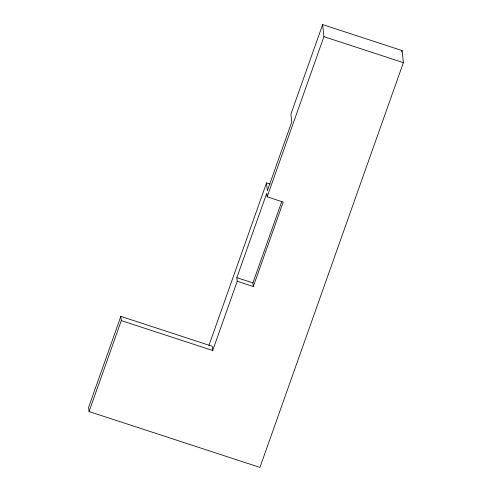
<?xml version="1.0" encoding="UTF-8"?>
<svg xmlns="http://www.w3.org/2000/svg" width="492" height="492" viewBox="0 0 492 492"><rect width="100%" height="100%" fill="white"/><g stroke="black" fill="none" stroke-linecap="round" stroke-linejoin="round"><path stroke-width="0.74" d="M120.847 316.387L121.29 320.612L212.698 350.488L212.255 346.263L120.847 316.387L88.621 407.321L89.064 411.546L259.942 467.4L403.378 62.65L402.112 50.578L322.641 24.6L290.926 114.089L291.756 121.936L267.359 190.767L266.535 182.926L270.108 184.094M89.064 411.546L121.29 320.612M208.909 345.525L266.535 182.926M236.849 277.648L266.775 193.208L267.156 196.831L283.22 202.083L253.3 286.522L237.23 281.27L236.849 277.648L252.919 282.9L253.3 286.522M212.698 350.488L237.23 281.27M267.156 196.831L323.908 36.672L322.641 24.6M252.919 282.9L281.818 201.345M401.601 52.023L402.112 50.578M323.908 36.672L403.378 62.65"/></g></svg>
